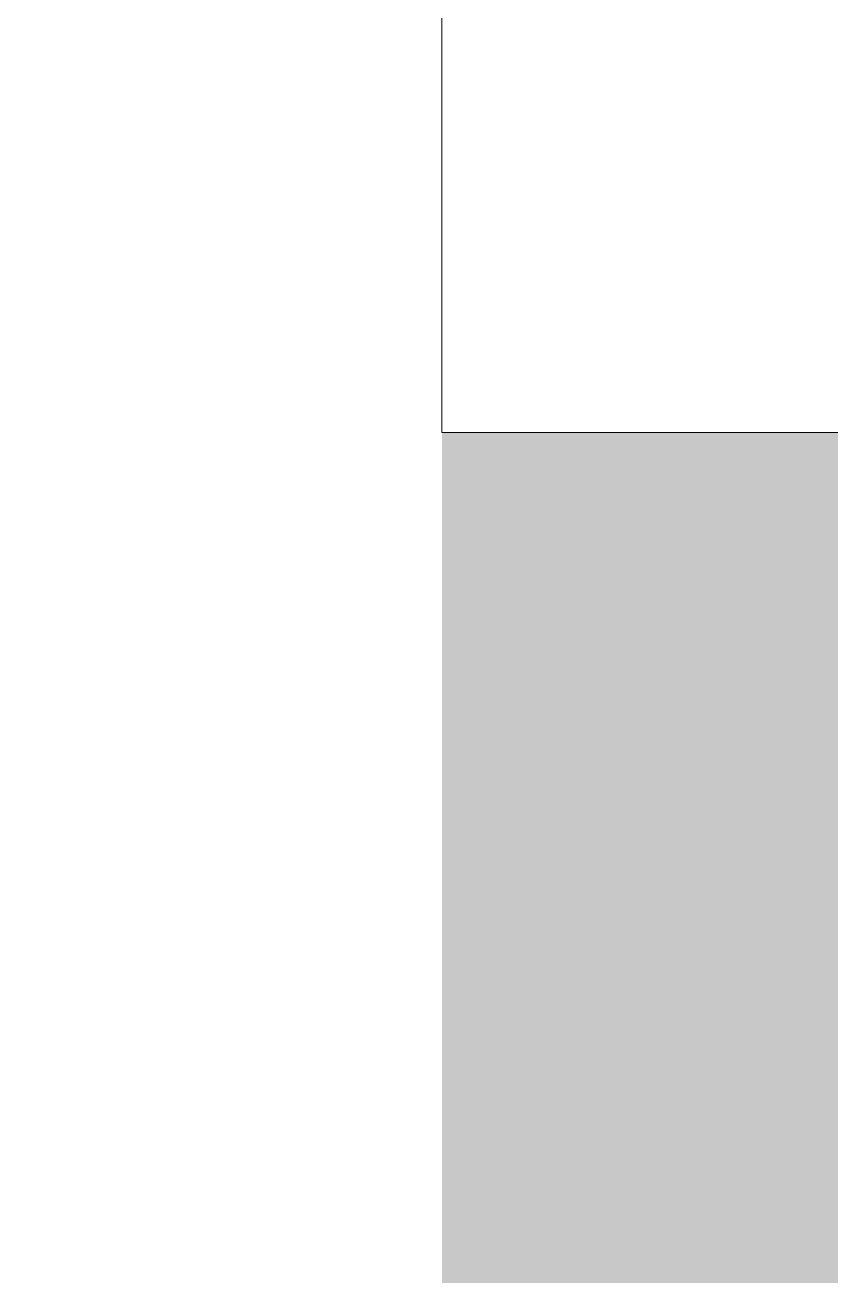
# Model space of a CAD drawing. Header units: millimetres. Extents: x -164500 to 426394, y -51911 to 102118.
# Drawn here: x 150041.612 to 150042.601, y 82458.323 to 82459.858 of the extents above; entities that cross this region are included whole.
import ezdxf

# ---------------------------------------------------------------- set-up
doc = ezdxf.new("R2010")
doc.units = ezdxf.units.MM
for name, color, linetype, lineweight in [('A-FLOR', 7, 'Continuous', 9), ('A-WALL', 7, 'Continuous', 5), ('I-WALL', 7, 'Continuous', 5)]:
    doc.layers.add(name, color=color, linetype=linetype, lineweight=lineweight)
pattern_1 = [(0, (148772.123, 0), (243.84, 60.96), [20.117, -162.763, 20.117, -162.763, -975.36]), (0, (148772.123, 0), (243.84, 60.96), [-365.76, 20.117, -345.643, 20.117, -162.763, -426.72]), (0, (148772.123, 0), (243.84, 60.96), [-914.4, 20.117, -101.803, 20.117, -284.683]), (120, (148863.563, 30.48), (-174.71291, 180.69163), [20.117, -162.763, 20.117, -162.763, -975.36]), (120, (148863.563, 30.48), (-174.71291, 180.69163), [-365.76, 20.117, -345.643, 20.117, -162.763, -426.72]), (120, (148863.563, 30.48), (-174.71291, 180.69163), [-914.4, 20.117, -101.803, 20.117, -284.683]), (240, (148894.043, 152.4), (-69.12709, -241.65163), [20.117, -162.763, 20.117, -162.763, -975.36]), (240, (148894.043, 152.4), (-69.12709, -241.65163), [-365.76, 20.117, -345.643, 20.117, -162.763, -426.72]), (240, (148894.043, 152.4), (-69.12709, -241.65163), [-914.4, 20.117, -101.803, 20.117, -284.683])]

# ---------------------------------------------------------------- blocks, each defined once
blk = doc.blocks.new('2floor')
at = {"layer": 'I-WALL'}
h = blk.add_hatch(dxfattribs=at)
h.set_pattern_fill('FP_191', color=256, style=0, pattern_type=2)
h.set_pattern_definition(pattern_1)
h.paths.add_polyline_path([(150022.1234, 7900), (150042.1234, 7900), (150042.1234, 7920)])
h.paths.add_polyline_path([(150022.1234, 7900), (150042.1234, 7921), (150042.1234, 8500), (150022.1234, 8500), (150022.1234, 7916.6038)])
h = blk.add_hatch(dxfattribs=at)
h.set_pattern_fill('FP_191', color=256, style=0, pattern_type=2)
h.set_pattern_definition(pattern_1)
h.paths.add_polyline_path([(159725.2203, 7900), (162332.0334, 7900), (162332.0334, 7920), (155302.1234, 7920), (155302.1234, 7900), (159432.1234, 7900)])
h.paths.add_polyline_path([(152502.1234, 7900), (152802.1234, 7900), (152802.1234, 7920), (152057.1234, 7920), (152057.1234, 7908), (152112.1234, 7908), (152112.1234, 7900), (152497.8766, 7900)])
h.paths.add_polyline_path([(168532.1233, 7900), (168782.1234, 7900), (168782.1234, 7920), (163772.0334, 7920), (163772.0334, 7900), (168398.0328, 7900)])
h.paths.add_polyline_path([(150223.5519, 7900), (150602.1234, 7901.7886), (150602.1234, 7908), (150657.1234, 7908), (150657.1234, 7920), (150042.1234, 7920), (150042.1234, 7900)])
at = {"layer": 'A-FLOR'}
blk.add_line((150632.1234, 7920), (150042.1234, 7920), dxfattribs=at)
at = {"layer": 'A-WALL'}
blk.add_line((150042.1234, 8520), (150042.1234, 7920), dxfattribs=at)

msp = doc.modelspace()

# ---------------------------------------------------------------- block references
msp.add_blockref('2floor', (0, 74539.3584))

doc.saveas('drawing.dxf')
